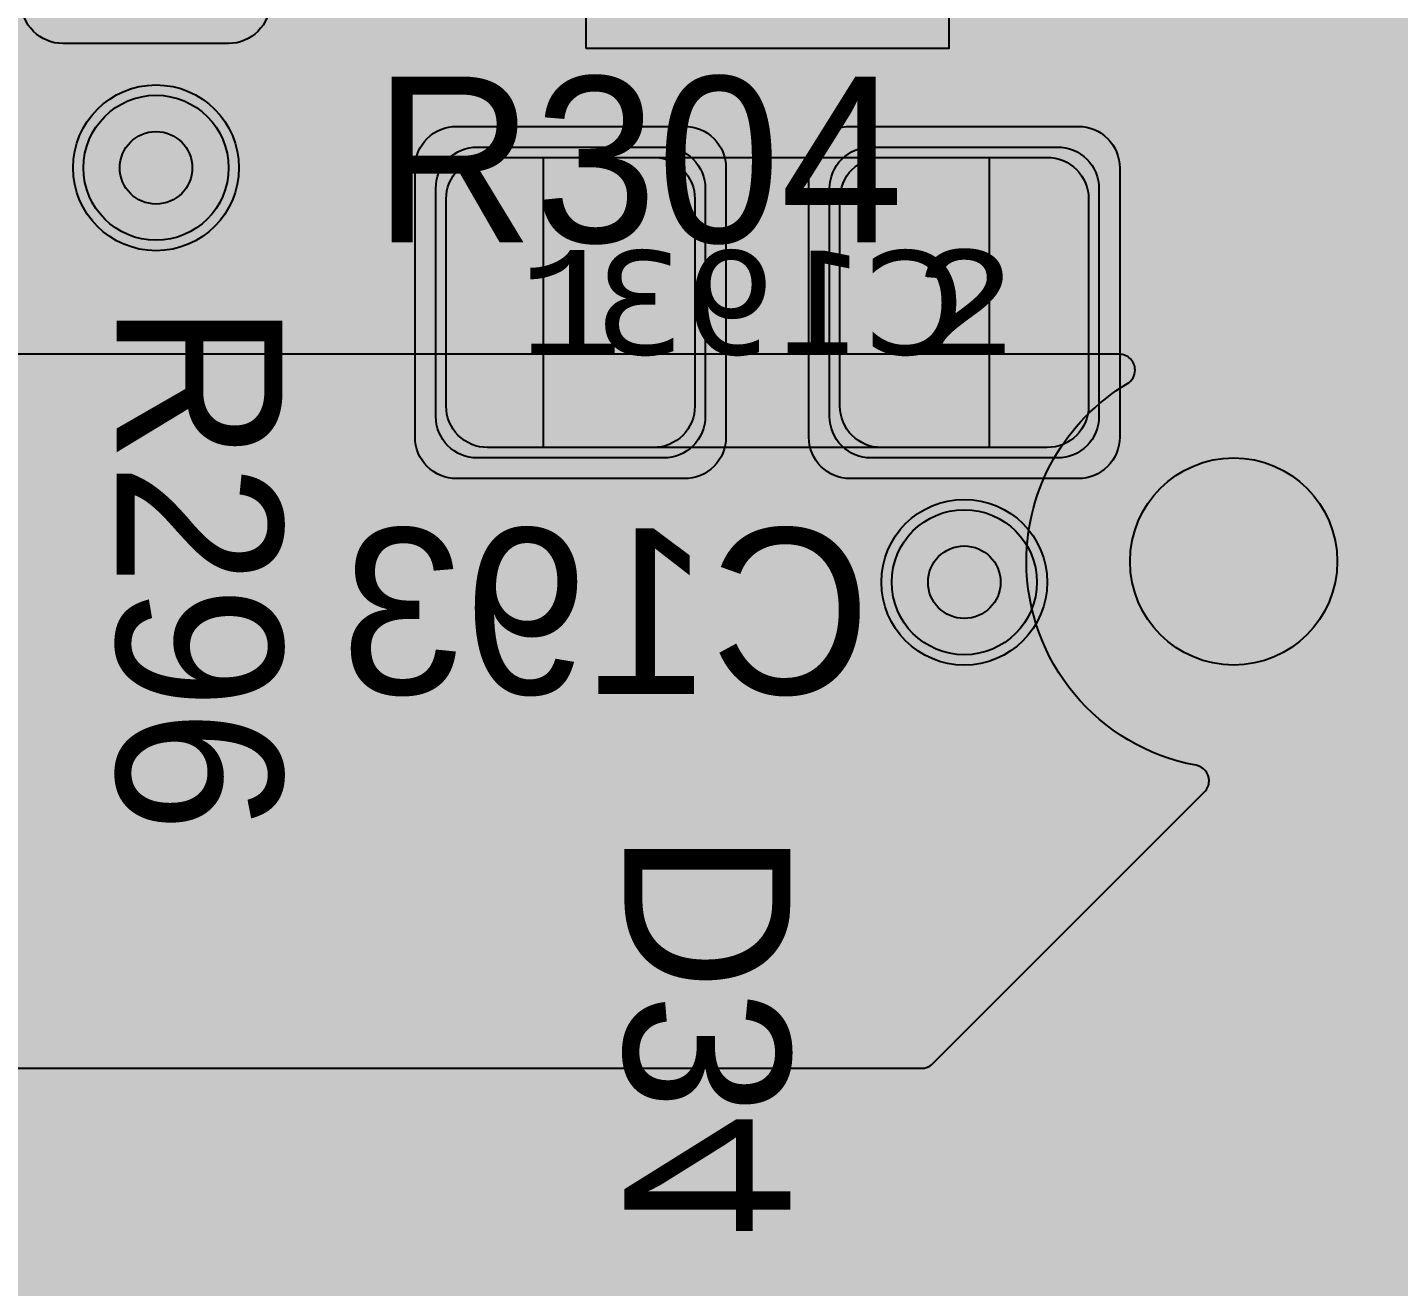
# Model space of a CAD drawing. Extents: x -28 to 199, y -61 to 255.
# Drawn here: x 97.18 to 103.8, y 140 to 146.08 of the extents above; entities that cross this region are included whole.
import ezdxf
from ezdxf.enums import TextEntityAlignment as Align

# ---------------------------------------------------------------- set-up
doc = ezdxf.new("R2010")
doc.units = 0
doc.header["$MEASUREMENT"] = 0
for name, color, linetype in [('ASSEMBLY_OUTLINES_BTM', 191, 'CONTINUOUS'), ('ASSEMBLY_PART_NUMBERS_BTM', 191, 'CONTINUOUS'), ('ASSEMBLY_PART_NUMBERS_TOP', 102, 'CONTINUOUS'), ('ASSEMBLY_REF_DES_BTM', 191, 'CONTINUOUS'), ('DRILL_DRAWING', 21, 'CONTINUOUS'), ('GENERATED_SILKSCREEN_BTM', 255, 'CONTINUOUS'), ('GENERATED_SILKSCREEN_TOP', 140, 'CONTINUOUS'), ('MOUNTING_HOLES_LAYER_2', 42, 'CONTINUOUS'), ('MOUNTING_HOLES_LAYER_3', 42, 'CONTINUOUS'), ('MOUNTING_HOLES_LAYER_BOT21', 42, 'CONTINUOUS'), ('MOUNTING_HOLES_LAYER_TOP', 42, 'CONTINUOUS'), ('PART_PADS_SMD_BTM', 10, 'CONTINUOUS'), ('PIN_NUMBERS_BTM', 8, 'CONTINUOUS'), ('PIN_NUMBERS_TOP', 8, 'CONTINUOUS'), ('PLACEMENT_OUTLINES_BTM', 222, 'CONTINUOUS'), ('PLANE_DATA_LAYER_TOP', 150, 'CONTINUOUS'), ('PLANE_SHAPES_LAYER_2', 230, 'CONTINUOUS'), ('PLANE_SHAPES_LAYER_3', 81, 'CONTINUOUS'), ('PLANE_SHAPES_LAYER_TOP', 150, 'CONTINUOUS'), ('SILKSCREEN_OUTLINES_BTM', 211, 'CONTINUOUS'), ('SILKSCREEN_REF_DES_BTM', 211, 'CONTINUOUS'), ('SILKSCREEN_REF_DES_TOP', 150, 'CONTINUOUS'), ('SOLDERMASK_PADS_BTM', 12, 'CONTINUOUS'), ('SOLDERMASK_PADS_TOP', 180, 'CONTINUOUS'), ('SOLDERPASTE_PADS_BTM', 12, 'CONTINUOUS'), ('TRACES_LAYER_2', 230, 'CONTINUOUS'), ('TRACES_LAYER_3', 81, 'CONTINUOUS'), ('TRACES_LAYER_BOTTOM', 10, 'CONTINUOUS'), ('TRACES_LAYER_TOP', 150, 'CONTINUOUS'), ('VIA_HOLES_LAYER_2', 30, 'CONTINUOUS'), ('VIA_HOLES_LAYER_3', 30, 'CONTINUOUS'), ('VIA_HOLES_LAYER_BOTTOM', 30, 'CONTINUOUS'), ('VIA_HOLES_LAYER_TOP', 30, 'CONTINUOUS'), ('VIA_PADS_LAYER_2', 230, 'CONTINUOUS'), ('VIA_PADS_LAYER_3', 81, 'CONTINUOUS'), ('VIA_PADS_LAYER_BOTTOM', 10, 'CONTINUOUS'), ('VIA_PADS_LAYER_TOP', 150, 'CONTINUOUS')]:
    doc.layers.add(name, color=color, linetype=linetype)
doc.styles.add('COURIER_NEW', font='COUR.TTF')
doc.styles.add('VERDANA', font='verdana.TTF')
doc.styles.add('VERIBEST_GERBER_0', font='txt')

msp = doc.modelspace()

# ---------------------------------------------------------------- hatches: boundary and pattern name
at = {"layer": 'MOUNTING_HOLES_LAYER_2'}
h = msp.add_hatch(color=256, dxfattribs=at)
edge = h.paths.add_edge_path()
edge.add_arc((103, 143.5), 0.5, 0, 360)
at = {"layer": 'MOUNTING_HOLES_LAYER_3'}
h = msp.add_hatch(color=256, dxfattribs=at)
edge = h.paths.add_edge_path()
edge.add_arc((103, 143.5), 0.5, 0, 360)
at = {"layer": 'MOUNTING_HOLES_LAYER_BOT21'}
h = msp.add_hatch(color=256, dxfattribs=at)
edge = h.paths.add_edge_path()
edge.add_arc((103, 143.5), 0.5, 0, 360)
at = {"layer": 'MOUNTING_HOLES_LAYER_TOP'}
h = msp.add_hatch(color=256, dxfattribs=at)
edge = h.paths.add_edge_path()
edge.add_arc((103, 143.5), 0.5, 0, 360)
at = {"layer": 'PLANE_DATA_LAYER_TOP'}
msp.add_hatch(color=256, dxfattribs=at).paths.add_polyline_path([(102.880952, 142.44166, 0.3617333264235172), (102.818576, 142.516595, -0.3617348173796529), (102, 143.5), (102, 143.500001, -0.2639141789224465), (102.487003, 144.358391, 0.2639130161583848), (102.524113, 144.4238, 0.414213562373095), (102.447913, 144.5), (85.5762, 144.5, 0.414213562373095), (85.5, 144.4238), (85.5, 142.224486, 0.5758171489348025), (85.613996, 142.15832, -0.5758153051256677), (87.11, 141.29, -0.5758153051256725), (85.613996, 140.42168, 0.5758171489348025), (85.5, 140.355514), (85.5, 139.684486, 0.5758171489348644), (85.613996, 139.61832, -0.3133239195064702), (86.750808, 139.517701, 0.1756631756824506), (86.799638, 139.5), (90.184612, 139.5, 0.1989133663345028), (90.238494, 139.522318), (90.357326, 139.64115, 0.1989099556853327), (90.379644, 139.695031), (90.379644, 139.695032), (90.379644, 141.856644, -0.1989121654681736), (90.490065, 142.123223), (90.578558, 142.211716, 0.1989099556854013), (90.600876, 142.265597), (90.600876, 142.265598, 0.0127260232625864), (90.600777, 142.269475, -0.0127249301057729), (90.6, 142.3, -0.9999999999999999), (91.8, 142.3, -0.4099557720129234), (91.208735, 141.700064, 0.4099571011328226), (91.133644, 141.623872), (91.133644, 139.5762, 0.414213562373095), (91.209844, 139.5), (92.499992, 139.5, -0.414213562373095), (92.5, 139.499992), (92.5, 137.337927), (92.5, 137.337926, 0.6681819935815162), (92.630082, 137.284045), (96.289616, 140.943579, -0.1989121654681667), (96.556195, 141.054), (101.493292, 141.054, 0.1989133663344342), (101.547174, 141.076318), (102.858634, 142.387778, 0.1989099556853327), (102.880952, 142.441659)], flags=0)
h = msp.add_hatch(color=256, dxfattribs=at)
h.paths.add_polyline_path([(116, 117.851777, -0.198909955685367), (115.977682, 117.797896), (111.963134, 113.783348, 0.1989121654681667), (111.852713, 113.516769), (111.852713, 109.210536, -0.198909955685367), (111.830395, 109.156655), (111.519268, 108.845529, 0.0521305858654235), (111.469896, 108.784628, -0.2536742335169971), (111.406035, 108.75), (111.052087, 108.75, -0.761357668387957), (111.012997, 108.891609, 0.2639141789224446), (111.5, 109.749999), (111.5, 109.75, 0.9999999999999999), (109.5, 109.75), (109.5, 109.749999, 0.2639141789224446), (109.987003, 108.891609, -0.761360327043746), (109.947913, 108.75), (109.787758, 108.75, -0.1239228712937583), (109.751683, 108.759081, 0.1020236173796423), (108.319618, 109.18617, -0.3891033849063), (108.25, 109.262085), (108.25, 114.499992, 0.414213562373095), (108.249992, 114.5), (106.5762, 114.5, -0.414213562373095), (106.5, 114.5762), (106.5, 125.249996), (106.499997, 125.250001), (102.750002, 128.999998, 0.2076843458650112), (102.749996, 129), (92.5762, 129, -0.414213562373095), (92.5, 129.0762), (92.5, 136.056084, -0.1989099556853327), (92.522318, 136.109965), (96.690035, 140.277682, -0.198913366334503), (96.743917, 140.3), (101.681014, 140.3, 0.1989121654681708), (101.947593, 140.410421), (104.203399, 142.666227, -0.6681819935816116), (104.333481, 142.612346), (104.333481, 139.196114, 0.1757342818238031), (104.432285, 138.923678, -0.175734275473325), (104.45, 138.874832), (104.45, 138.725168, -0.175734275473325), (104.432285, 138.676322, 0.1757342818238031), (104.333481, 138.403886), (104.333481, 136.625539, 0.1989121882725126), (104.457961, 136.325019), (107.040622, 133.742358, -0.1989099556853327), (107.06294, 133.688477), (107.06294, 128.070543, -0.1989099556853327), (107.040622, 128.016662), (106.79948, 127.77552, 0.1989121882725187), (106.675, 127.475), (106.675, 127.253921, -0.1860860801835699), (106.65528, 127.20277, 1.605833285110361), (107.690542, 126.906113, -0.0444727051515374), (107.689341, 126.919589), (107.689341, 126.91959, -0.6681819935815638), (107.819423, 126.973471), (108.696207, 126.096687, -0.1385728852908575), (108.716437, 126.060519, 0.8890740124386082), (109.9, 126.199997), (109.9, 126.200001, 0.3470511284967585), (109.439481, 126.783563, -0.1385728852908576), (109.403313, 126.803793), (108.591015, 127.616091, -0.198909955685367), (108.568697, 127.669972), (108.568697, 134.9238, -0.414213562373095), (108.644897, 135), (112.2238, 135, -0.414213562373095), (112.3, 134.9238), (112.3, 122.370567, 0.1989122151386119), (112.446447, 122.017014), (115.667013, 118.796447, 0.1553978667167526), (115.936597, 118.657102, -0.3656115539432245), (116, 118.581984)], flags=0)
h.paths.add_polyline_path([(92.75, 130.75, -0.9999999999999999), (94.75, 130.75, -0.9999999999999999)], flags=0)
h.paths.add_polyline_path([(93.3, 135, -0.9999999999999999), (100.7, 135, -0.9999999999999999)], flags=0)
at = {"layer": 'PLANE_SHAPES_LAYER_2'}
h = msp.add_hatch(color=256, dxfattribs=at)
h.paths.add_polyline_path([(169.5, 129.25), (149.5, 129.25), (142.25, 122), (142.25, 90.5), (147.5, 90.5), (147.5, 80), (154, 80), (154, 69.25), (131.75, 69.25), (131.75, 73.25), (121.25, 73.25), (121.25, 81), (110.5, 81), (110.5, 125.75), (106.5, 125.75), (106.5, 128.75), (93.5, 128.75), (93.5, 120.25), (91.75, 120.25), (91.75, 121.5), (80, 121.5), (80, 118.25), (73.25, 118.25), (73.25, 124.5), (67.5, 124.5), (67.5, 128), (57.75, 128), (57.75, 120.25), (55.25, 120.25), (55.25, 121.5), (47.5, 121.5), (47.5, 119), (35, 119), (35, 134.75), (32.75, 134.75), (32.75, 159.75), (29.25, 159.75), (29.25, 175.25), (22.5, 175.25), (22.5, 195.25), (17.25, 195.25), (17.25, 198), (22.5, 198), (22.5, 216.5), (40.25, 216.5), (40.25, 235.5), (54.5, 235.5), (54.5, 254), (87.25, 254), (87.25, 236.25), (86.25, 236.25), (86.25, 228.75), (81, 228.75), (81, 218.75), (95.25, 218.75), (95.25, 194.5), (87, 194.5), (87, 172), (131.1, 172), (131.1, 208.75), (115.5, 208.75), (115.5, 213.75), (106.75, 213.75), (106.75, 218.75), (110.25, 222.25), (110.25, 226.25), (142.5, 226.25), (142.5, 221.5), (160.5, 221.5), (160.5, 240.75), (169.5, 240.75)])
h.paths.add_polyline_path([(35.5, 149.5), (41.75, 149.5), (41.75, 152), (39.25, 152), (39.25, 154), (37.75, 154), (37.75, 152), (35.5, 152)], flags=16)
h.paths.add_polyline_path([(37.5, 125.75), (37.5, 128.75), (42.75, 128.75), (42.75, 125.75)], flags=16)
h.paths.add_polyline_path([(52, 127.75), (52, 130.75), (54.25, 130.75), (54.25, 127.75)], flags=16)
h.paths.add_polyline_path([(50.75, 219.5), (50.75, 226.5), (71.75, 226.5), (71.75, 219.5)], flags=16)
h.paths.add_polyline_path([(66.5, 150.75), (66.5, 177.5), (72.25, 177.5), (72.25, 150.75)], flags=16)
h.paths.add_polyline_path([(47.25, 185.25), (73, 185.25), (73, 188.25), (70.25, 188.25), (70.25, 191), (47.25, 191)], flags=16)
h.paths.add_polyline_path([(84.5, 208), (84.5, 212.75), (85, 212.75), (85, 208)], flags=16)
h.paths.add_polyline_path([(61.5, 137.25), (87.75, 137.25), (87.75, 140.5), (84.75, 140.5), (84.75, 143), (61.5, 143)], flags=16)
h.paths.add_polyline_path([(88.75, 127), (88.75, 130), (91, 130), (91, 127)], flags=16)
h.paths.add_polyline_path([(85.5, 130.25), (85.5, 132.5), (91, 132.5), (91, 130.25)], flags=16)
h.paths.add_polyline_path([(108.75, 142.25), (135.75, 142.25), (135.75, 145.75), (132.25, 145.75), (132.25, 149), (108.75, 149)], flags=16)
h.paths.add_polyline_path([(114.25, 126.75), (140.75, 126.75), (140.75, 129.75), (137.25, 129.75), (137.25, 133), (114.25, 133)], flags=16)
h.paths.add_polyline_path([(155.25, 180.25), (166.25, 180.25), (166.25, 186.25), (152.25, 186.25), (152.25, 183), (155.25, 183)], flags=16)
at = {"layer": 'PLANE_SHAPES_LAYER_3'}
h = msp.add_hatch(color=256, dxfattribs=at)
h.paths.add_polyline_path([(169.5, 129.25), (149.5, 129.25), (142.25, 122), (142.25, 90.5), (147.5, 90.5), (147.5, 80), (154, 80), (154, 69.25), (131.75, 69.25), (131.75, 73.25), (121.25, 73.25), (121.25, 81), (110.5, 81), (110.5, 125.75), (106.5, 125.75), (106.5, 128.75), (93.5, 128.75), (93.5, 120.25), (91.75, 120.25), (91.75, 121.5), (80, 121.5), (80, 118.25), (73.25, 118.25), (73.25, 124.5), (67.5, 124.5), (67.5, 127.75), (58.25, 127.75), (58.25, 130.25), (88.75, 130.25), (88.75, 127), (91, 127), (91, 132.5), (55, 132.5), (55, 131.25), (52, 131.25), (52, 127.75), (55, 127.75), (55, 127.25), (57.75, 127.25), (57.75, 120.25), (55.25, 120.25), (55.25, 121.5), (47.5, 121.5), (47.5, 119), (35, 119), (35, 134.75), (32.75, 134.75), (32.75, 159.75), (29.25, 159.75), (29.25, 175.25), (22.5, 175.25), (22.5, 195.25), (17.25, 195.25), (17.25, 198), (22.5, 198), (22.5, 216.5), (40.25, 216.5), (40.25, 235.5), (54.5, 235.5), (54.5, 254), (87.25, 254), (87.25, 236.25), (86.25, 236.25), (86.25, 228.75), (81, 228.75), (81, 218.75), (95.25, 218.75), (95.25, 194.5), (87, 194.5), (87, 172), (131.1, 172), (131.1, 208.75), (115.5, 208.75), (115.5, 213.75), (106.75, 213.75), (106.75, 218.75), (110.25, 222.25), (110.25, 226.25), (142.5, 226.25), (142.5, 221.5), (160.5, 221.5), (160.5, 240.75), (169.5, 240.75)])
h.paths.add_polyline_path([(35.5, 149.5), (41.75, 149.5), (41.75, 152), (39.25, 152), (39.25, 154), (37.75, 154), (37.75, 152), (35.5, 152)], flags=16)
h.paths.add_polyline_path([(37.5, 125.75), (37.5, 128.75), (42.75, 128.75), (42.75, 125.75)], flags=16)
h.paths.add_polyline_path([(50.75, 219.5), (50.75, 226.5), (71.75, 226.5), (71.75, 219.5)], flags=16)
h.paths.add_polyline_path([(66.5, 150.75), (66.5, 177.5), (72.25, 177.5), (72.25, 150.75)], flags=16)
h.paths.add_polyline_path([(47.25, 185.25), (73, 185.25), (73, 188.25), (70.25, 188.25), (70.25, 191), (47.25, 191)], flags=16)
h.paths.add_polyline_path([(84.5, 208), (84.5, 212.75), (85, 212.75), (85, 208)], flags=16)
h.paths.add_polyline_path([(61.5, 137.25), (87.75, 137.25), (87.75, 140.5), (84.75, 140.5), (84.75, 143), (61.5, 143)], flags=16)
h.paths.add_polyline_path([(108.75, 142.25), (135.75, 142.25), (135.75, 145.75), (132.25, 145.75), (132.25, 149), (108.75, 149)], flags=16)
h.paths.add_polyline_path([(114.25, 126.75), (140.75, 126.75), (140.75, 129.75), (137.25, 129.75), (137.25, 133), (114.25, 133)], flags=16)
h.paths.add_polyline_path([(155.25, 180.25), (166.25, 180.25), (166.25, 186.25), (152.25, 186.25), (152.25, 183), (155.25, 183)], flags=16)
at = {"layer": 'VIA_HOLES_LAYER_2'}
h = msp.add_hatch(color=256, dxfattribs=at)
edge = h.paths.add_edge_path()
edge.add_arc((97.8, 145.4), 0.175, 0, 360)
h = msp.add_hatch(color=256, dxfattribs=at)
edge = h.paths.add_edge_path()
edge.add_arc((101.7, 143.4), 0.175, 0, 360)
at = {"layer": 'VIA_HOLES_LAYER_3'}
h = msp.add_hatch(color=256, dxfattribs=at)
edge = h.paths.add_edge_path()
edge.add_arc((97.8, 145.4), 0.175, 0, 360)
h = msp.add_hatch(color=256, dxfattribs=at)
edge = h.paths.add_edge_path()
edge.add_arc((101.7, 143.4), 0.175, 0, 360)
at = {"layer": 'VIA_HOLES_LAYER_BOTTOM'}
h = msp.add_hatch(color=256, dxfattribs=at)
edge = h.paths.add_edge_path()
edge.add_arc((97.8, 145.4), 0.175, 0, 360)
h = msp.add_hatch(color=256, dxfattribs=at)
edge = h.paths.add_edge_path()
edge.add_arc((101.7, 143.4), 0.175, 0, 360)
at = {"layer": 'VIA_HOLES_LAYER_TOP'}
h = msp.add_hatch(color=256, dxfattribs=at)
edge = h.paths.add_edge_path()
edge.add_arc((97.8, 145.4), 0.175, 0, 360)
h = msp.add_hatch(color=256, dxfattribs=at)
edge = h.paths.add_edge_path()
edge.add_arc((101.7, 143.4), 0.175, 0, 360)

# ---------------------------------------------------------------- linework, layer by layer
at = {"layer": 'ASSEMBLY_OUTLINES_BTM', "const_width": 0.1}
msp.add_lwpolyline([(99.88, 145.97), (99.88, 149.02), (101.63, 149.02), (101.63, 145.97)], close=True, dxfattribs=at)
at = {"layer": 'ASSEMBLY_OUTLINES_BTM'}
msp.add_lwpolyline([(99.67, 144.05), (99.67, 145.45), (101.82, 145.45), (101.82, 144.05)], close=True, dxfattribs=at)
at = {"layer": 'GENERATED_SILKSCREEN_BTM', "const_width": 0.15}
for points in [[(97.7192, 146.498), (97.9232, 146.498), (98.024, 146.3748), (98.024, 146.1164), (97.9232, 145.9916), (97.7192, 145.9916), (97.6176, 146.1164), (97.6176, 146.3748), (97.7192, 146.498)], [(97.2568, 146.3796), (97.2568, 146.11), (97.2576, 146.1068), (97.2576, 146.106), (97.2584, 146.1052), (97.2592, 146.1028), (97.26, 146.0996)], [(97.26, 146.0996), (97.3696, 145.9652), (97.3736, 145.9612), (97.38, 145.9604), (97.384, 145.9612), (97.3888, 145.9628), (97.392, 145.9652), (97.3952, 145.9692), (97.3976, 145.9732), (97.3984, 145.9772), (97.3984, 145.9812), (97.396, 145.9844), (97.2896, 146.1156), (97.2896, 146.3748)], [(97.5856, 146.3796), (97.5856, 146.11), (97.5864, 146.1068), (97.5872, 146.106), (97.5872, 146.1052), (97.588, 146.1028), (97.5888, 146.0996), (97.6976, 145.9652), (97.7, 145.9644), (97.7008, 145.9628), (97.7016, 145.962), (97.7032, 145.962), (97.7088, 145.9604), (97.7112, 145.9596), (97.9312, 145.9596), (97.9352, 145.9604), (97.9384, 145.962), (97.9416, 145.9628), (97.944, 145.9652), (98.0536, 146.0996), (98.0552, 146.1036), (98.056, 146.1044), (98.056, 146.106), (98.0568, 146.1076), (98.0568, 146.1084), (98.0568, 146.11), (98.0568, 146.3796)], [(100.2728, 142.8792), (100.2792, 142.8776), (100.2832, 142.8744), (100.2848, 142.8688), (100.2856, 142.8624), (100.2848, 142.8568), (100.2832, 142.8512), (100.2792, 142.8472), (100.2728, 142.8464), (99.9608, 142.8464), (99.9552, 142.8472), (99.9504, 142.8512), (99.948, 142.8568), (99.9472, 142.8624), (99.948, 142.8688), (99.9504, 142.8744), (99.9552, 142.8776), (99.9608, 142.8792), (100.1016, 142.8792), (100.1016, 143.6304), (100.1024, 143.636), (100.1048, 143.64), (100.1088, 143.6424), (100.1144, 143.6432), (100.1184, 143.644), (100.1224, 143.644), (100.1256, 143.6424), (100.1288, 143.6392), (100.2848, 143.42), (100.2864, 143.4168), (100.2872, 143.4144), (100.2872, 143.4088), (100.2848, 143.404), (100.2808, 143.4), (100.276, 143.3968), (100.2704, 143.3952), (100.2672, 143.3952), (100.2648, 143.396), (100.2608, 143.4008), (100.1328, 143.58), (100.1328, 142.8792), (100.2728, 142.8792)], [(98.7624, 142.8496), (98.8976, 142.9592), (98.9, 142.9608), (98.9016, 142.9632), (98.9024, 142.9656), (98.9024, 142.968), (98.9016, 142.9736), (98.8984, 142.9792), (98.8944, 142.9832), (98.8896, 142.9864), (98.884, 142.9872), (98.8784, 142.9856), (98.748, 142.8792), (98.4896, 142.8792), (98.3648, 142.98), (98.3648, 143.1288), (98.488, 143.2304), (98.6208, 143.2304), (98.6272, 143.232), (98.6312, 143.2352), (98.6336, 143.2408), (98.6344, 143.2464), (98.6336, 143.252), (98.6312, 143.2568), (98.6272, 143.2608), (98.6208, 143.2624), (98.488, 143.2624), (98.3648, 143.364), (98.3648, 143.5128), (98.4896, 143.6136), (98.748, 143.6136), (98.8784, 143.5072), (98.884, 143.5056), (98.8896, 143.5064), (98.8944, 143.5088), (98.8984, 143.5136), (98.9016, 143.5184), (98.9024, 143.524), (98.9024, 143.5272), (98.9016, 143.5296), (98.9, 143.532), (98.8976, 143.5336), (98.7624, 143.6432), (98.76, 143.644), (98.7576, 143.6448), (98.7568, 143.6456), (98.7536, 143.6464), (98.484, 143.6464), (98.48, 143.6456), (98.4784, 143.6448), (98.4768, 143.644), (98.4736, 143.6432), (98.3384, 143.5336), (98.336, 143.5296), (98.3352, 143.5264), (98.3336, 143.524), (98.3328, 143.5208), (98.3328, 143.356), (98.3336, 143.3536), (98.3352, 143.348), (98.336, 143.344), (98.3384, 143.3424), (98.456, 143.2464), (98.3384, 143.1504), (98.3376, 143.1488), (98.336, 143.1472), (98.3352, 143.1464), (98.3352, 143.1448), (98.3336, 143.1392), (98.3328, 143.1368), (98.3328, 142.972), (98.3336, 142.968), (98.3352, 142.9648), (98.336, 142.9616), (98.3384, 142.9592), (98.4736, 142.8496), (98.4768, 142.848), (98.4776, 142.8472), (98.48, 142.8472), (98.4808, 142.8464), (98.4816, 142.8464), (98.484, 142.8464), (98.7536, 142.8464), (98.7568, 142.8472), (98.76, 142.848), (98.7624, 142.8496)], [(99.5184, 142.8496), (99.6528, 142.9592), (99.6552, 142.9608), (99.6568, 142.9632), (99.6576, 142.968), (99.6568, 142.9736), (99.6544, 142.9792), (99.6504, 142.9832), (99.6456, 142.9864), (99.64, 142.9872), (99.6344, 142.9856), (99.504, 142.8792), (99.2456, 142.8792), (99.1208, 142.98), (99.1208, 143.2672), (99.2296, 143.1792), (99.2328, 143.1776), (99.2336, 143.1768), (99.236, 143.176), (99.2392, 143.176), (99.5088, 143.176), (99.512, 143.176), (99.5168, 143.1776), (99.5184, 143.1792), (99.6528, 143.288), (99.6552, 143.2888), (99.656, 143.2904), (99.6576, 143.2928), (99.6592, 143.2984), (99.66, 143.3016), (99.66, 143.5208), (99.6592, 143.5248), (99.6576, 143.528), (99.656, 143.5304), (99.6552, 143.5312), (99.6528, 143.5336), (99.5184, 143.6432), (99.5152, 143.644), (99.5136, 143.6448), (99.512, 143.6456), (99.5088, 143.6464), (99.2392, 143.6464), (99.236, 143.6456), (99.2344, 143.6448), (99.232, 143.644), (99.2288, 143.6432), (99.0944, 143.5336), (99.092, 143.5296), (99.0912, 143.5264), (99.0896, 143.524), (99.0888, 143.5208), (99.0888, 142.972), (99.0896, 142.9696), (99.0912, 142.964), (99.092, 142.9624), (99.0944, 142.9592), (99.2288, 142.8496), (99.2328, 142.848), (99.2336, 142.8472), (99.236, 142.8472), (99.2368, 142.8464), (99.2376, 142.8464), (99.2392, 142.8464), (99.5088, 142.8464), (99.512, 142.8472), (99.5152, 142.848), (99.5184, 142.8496)], [(101.0008, 142.8496), (101.1352, 142.9592), (101.1392, 142.9616), (101.14, 142.9648), (101.1416, 142.968), (101.1424, 142.972), (101.1424, 143.5208), (101.1416, 143.5248), (101.14, 143.528), (101.1384, 143.5296), (101.1376, 143.5312), (101.136, 143.5336), (101.0008, 143.6432), (100.9984, 143.644), (100.996, 143.6448), (100.9952, 143.6456), (100.992, 143.6464), (100.7224, 143.6464), (100.7184, 143.6456), (100.7168, 143.6448), (100.7144, 143.644), (100.712, 143.6432), (100.5768, 143.5336), (100.5736, 143.5296), (100.572, 143.5232), (100.5728, 143.5184), (100.5744, 143.5144), (100.5768, 143.5112), (100.5808, 143.508), (100.5848, 143.5056), (100.5888, 143.5048), (100.5928, 143.5048), (100.596, 143.5072), (100.728, 143.6136), (100.9864, 143.6136), (101.1096, 143.5128), (101.1096, 142.98), (100.9864, 142.8792), (100.728, 142.8792), (100.596, 142.9856), (100.5928, 142.9872), (100.5888, 142.988), (100.5848, 142.9872), (100.5808, 142.9848), (100.5768, 142.9816), (100.5744, 142.9776), (100.5728, 142.9728), (100.572, 142.968), (100.5736, 142.9632), (100.5768, 142.9592), (100.712, 142.8496), (100.7152, 142.848), (100.716, 142.8472), (100.7184, 142.8472), (100.7192, 142.8464), (100.72, 142.8464), (100.7224, 142.8464), (100.992, 142.8464), (100.9952, 142.8472), (100.9984, 142.848), (101.0008, 142.8496)], [(99.6272, 143.5128), (99.6272, 143.3096), (99.504, 143.208), (99.2456, 143.208), (99.1208, 143.3096), (99.1208, 143.5128), (99.2456, 143.6136), (99.504, 143.6136), (99.6272, 143.5128)], [(100.06, 141.6612), (100.0584, 141.6652), (100.0576, 141.6676), (100.0568, 141.6716), (100.0568, 142.0764), (100.0584, 142.082), (100.0624, 142.086), (100.0672, 142.0908), (100.0728, 142.0924), (100.8408, 142.0924), (100.8472, 142.0908), (100.8512, 142.086), (100.856, 142.082), (100.8568, 142.0764), (100.8568, 141.6716), (100.8568, 141.6684), (100.856, 141.6668), (100.8552, 141.6644), (100.8536, 141.6612), (100.744, 141.526), (100.7408, 141.5236), (100.7392, 141.5228), (100.7352, 141.5212), (100.7312, 141.5204), (100.1824, 141.5204), (100.1784, 141.5212), (100.176, 141.5228), (100.1736, 141.5228), (100.1728, 141.5236), (100.172, 141.5252), (100.1696, 141.526), (100.06, 141.6612)], [(100.0896, 142.0588), (100.0896, 141.6772), (100.1904, 141.5524), (100.7232, 141.5524), (100.824, 141.6772), (100.824, 142.0588), (100.0896, 142.0588)], [(100.8536, 141.194), (100.744, 141.3292), (100.74, 141.3332), (100.7376, 141.334), (100.7352, 141.334), (100.7296, 141.3332), (100.724, 141.33), (100.72, 141.326), (100.7168, 141.3212), (100.716, 141.3156), (100.7176, 141.31), (100.824, 141.1796), (100.824, 140.9212), (100.7232, 140.7964), (100.5744, 140.7964), (100.4728, 140.9196), (100.4728, 141.0524), (100.4712, 141.0588), (100.468, 141.0628), (100.4624, 141.0652), (100.4568, 141.066), (100.4512, 141.0652), (100.4456, 141.0628), (100.4424, 141.0588), (100.4408, 141.0524), (100.4408, 140.9196), (100.3392, 140.7964), (100.1904, 140.7964), (100.0896, 140.9212), (100.0896, 141.1796), (100.196, 141.31), (100.1976, 141.3156), (100.1968, 141.3212), (100.1944, 141.326), (100.1896, 141.33), (100.1848, 141.3332), (100.1792, 141.334), (100.176, 141.334), (100.1736, 141.3332), (100.1696, 141.3292), (100.06, 141.194), (100.0592, 141.1916), (100.0584, 141.1892), (100.0576, 141.1884), (100.0568, 141.1852), (100.0568, 140.9156), (100.0576, 140.9116), (100.0584, 140.91), (100.0592, 140.9076), (100.06, 140.9052), (100.1696, 140.77), (100.1736, 140.7676), (100.1768, 140.7668), (100.1792, 140.7652), (100.1824, 140.7644), (100.3472, 140.7644), (100.3496, 140.7652), (100.3552, 140.7668), (100.3592, 140.7676), (100.3608, 140.77), (100.4568, 140.8876), (100.5528, 140.77), (100.5544, 140.7692), (100.556, 140.7676), (100.5568, 140.7668), (100.5584, 140.7668), (100.564, 140.7652), (100.5664, 140.7644), (100.7312, 140.7644), (100.7352, 140.7652), (100.7384, 140.7668), (100.7416, 140.7676), (100.744, 140.77), (100.8536, 140.9052), (100.8552, 140.9084), (100.856, 140.9092), (100.856, 140.9116), (100.8568, 140.9124), (100.8568, 140.9132), (100.8568, 140.9156), (100.8568, 141.1852), (100.856, 141.1884), (100.8552, 141.1916), (100.8536, 141.194)], [(100.5656, 140.5244), (100.136, 140.094), (100.5656, 140.094), (100.5656, 140.5244)], [(100.8408, 140.094), (100.8472, 140.0932), (100.8512, 140.0892), (100.8536, 140.0836), (100.8544, 140.078), (100.8536, 140.0724), (100.8512, 140.0676), (100.8472, 140.0636), (100.8408, 140.062), (100.5984, 140.062), (100.5984, 140.0244), (100.5968, 140.0188), (100.5936, 140.014), (100.588, 140.0116), (100.5824, 140.0108), (100.576, 140.0116), (100.5704, 140.014), (100.5664, 140.0188), (100.5656, 140.0244), (100.5656, 140.062), (100.0952, 140.062), (100.0912, 140.0628), (100.088, 140.0644), (100.0848, 140.0684), (100.0824, 140.0724), (100.0808, 140.0772), (100.08, 140.082), (100.0808, 140.086), (100.084, 140.09), (100.5696, 140.5756), (100.5744, 140.5788), (100.5792, 140.5804), (100.584, 140.5796), (100.5896, 140.5764), (100.5936, 140.5748), (100.596, 140.5716), (100.5976, 140.5684), (100.5984, 140.5644), (100.5984, 140.094), (100.8408, 140.094)]]:
    msp.add_lwpolyline(points, dxfattribs=at)
for points in [[(101.625005, 145.975, -0.4142135624), (101.625, 145.974995), (99.875, 145.974995, -0.4142135624), (99.874995, 145.975), (99.874995, 146.216884, 1.53862e-05), (99.875005, 146.216888), (99.875005, 145.975005), (101.624995, 145.975005), (101.624995, 146.216888, 1.53862e-05), (101.625005, 146.216884), (101.625005, 145.975)], [(101.019515, 145.450005, 1.10969e-05), (101.019508, 145.449995), (100.480492, 145.449995, 1.10969e-05), (100.480485, 145.450005), (101.019515, 145.450005)], [(101.019515, 144.049995), (100.480485, 144.049995, 1.10969e-05), (100.480492, 144.050005), (101.019508, 144.050005, 1.10969e-05), (101.019515, 144.049995)]]:
    msp.add_lwpolyline(points, format="xyb", dxfattribs=at)
at = {"layer": 'GENERATED_SILKSCREEN_TOP', "const_width": 0.15}
for points in [[(99.5244, 145.5224), (99.5268, 145.524), (99.5276, 145.528), (99.53, 145.532), (99.53, 145.536), (99.53, 145.7008), (99.53, 145.7048), (99.5276, 145.7072), (99.5276, 145.7096), (99.5268, 145.7104), (99.526, 145.7112), (99.5244, 145.7128), (99.3884, 145.8232), (99.3844, 145.8248), (99.3812, 145.8256), (99.378, 145.8264), (98.9748, 145.8264), (98.9676, 145.8248), (98.9628, 145.8208), (98.9588, 145.816), (98.9572, 145.8104), (98.9572, 145.0424), (98.9588, 145.036), (98.9628, 145.032), (98.9676, 145.0296), (98.9732, 145.0288), (98.9796, 145.0296), (98.9852, 145.032), (98.9892, 145.036), (98.9908, 145.0424), (98.9908, 145.4104), (99.3668, 145.4104), (99.498, 145.0376), (99.5012, 145.032), (99.5068, 145.0288), (99.5132, 145.028), (99.518, 145.0296), (99.5228, 145.032), (99.5268, 145.036), (99.5292, 145.0416), (99.5276, 145.048), (99.3964, 145.4208), (99.5244, 145.5224)], [(99.8556, 145.0296), (99.7204, 145.1392), (99.7164, 145.1432), (99.7156, 145.148), (99.7164, 145.1536), (99.7196, 145.1592), (99.7236, 145.1632), (99.7284, 145.1664), (99.734, 145.1672), (99.7396, 145.1656), (99.87, 145.0592), (100.1284, 145.0592), (100.2532, 145.16), (100.2532, 145.3088), (100.13, 145.4104), (99.9972, 145.4104), (99.9908, 145.412), (99.9868, 145.4152), (99.9844, 145.4208), (99.9836, 145.4264), (99.9844, 145.432), (99.9868, 145.4368), (99.9908, 145.4408), (99.9972, 145.4424), (100.13, 145.4424), (100.2532, 145.544), (100.2532, 145.6928), (100.1284, 145.7936), (99.87, 145.7936), (99.7396, 145.6872), (99.734, 145.6856), (99.7284, 145.6864), (99.7236, 145.6888), (99.7196, 145.6936), (99.7164, 145.6984), (99.7156, 145.704), (99.7164, 145.7096), (99.7204, 145.7136), (99.8556, 145.8232), (99.858, 145.824), (99.8604, 145.8248), (99.8612, 145.8256), (99.8644, 145.8264), (100.134, 145.8264), (100.138, 145.8256), (100.1396, 145.8248), (100.142, 145.824), (100.1444, 145.8232), (100.2796, 145.7136), (100.282, 145.7096), (100.2828, 145.7064), (100.2844, 145.704), (100.2852, 145.7008), (100.2852, 145.536), (100.2844, 145.5336), (100.2828, 145.528), (100.282, 145.524), (100.2796, 145.5224), (100.162, 145.4264), (100.2796, 145.3304), (100.2804, 145.3288), (100.282, 145.3272), (100.2828, 145.3264), (100.2828, 145.3248), (100.2844, 145.3192), (100.2852, 145.3168), (100.2852, 145.152), (100.2844, 145.148), (100.2828, 145.1448), (100.282, 145.1416), (100.2796, 145.1392), (100.1444, 145.0296), (100.1412, 145.028), (100.1404, 145.0272), (100.138, 145.0272), (100.1372, 145.0264), (100.1364, 145.0264), (100.134, 145.0264), (99.8644, 145.0264), (99.8612, 145.0272), (99.858, 145.028), (99.8556, 145.0296)], [(100.4772, 145.7136), (100.6116, 145.8232), (100.6148, 145.824), (100.6172, 145.8248), (100.618, 145.8256), (100.6212, 145.8264), (100.8908, 145.8264), (100.894, 145.8256), (100.8948, 145.8256), (100.8956, 145.8248), (100.898, 145.824), (100.9012, 145.8232), (101.0356, 145.7136), (101.038, 145.7096), (101.0388, 145.7064), (101.0404, 145.704), (101.0412, 145.7008), (101.0412, 145.152), (101.0404, 145.1496), (101.0388, 145.144), (101.038, 145.1424), (101.0356, 145.1392), (100.9012, 145.0296), (100.898, 145.0288), (100.8964, 145.028), (100.8948, 145.0272), (100.8932, 145.0264), (100.8908, 145.0264), (100.6212, 145.0264), (100.618, 145.0272), (100.6148, 145.028), (100.6116, 145.0296), (100.4772, 145.1392), (100.4756, 145.1408), (100.474, 145.1416), (100.4724, 145.144), (100.4708, 145.1496), (100.47, 145.152), (100.47, 145.7008), (100.4708, 145.704), (100.4724, 145.7064), (100.474, 145.7096), (100.4772, 145.7136)], [(101.2812, 145.3176), (101.7116, 145.7464), (101.7116, 145.3176), (101.2812, 145.3176)], [(98.9908, 145.7936), (99.3732, 145.7936), (99.498, 145.6928), (99.498, 145.544), (99.3732, 145.4424), (98.9908, 145.4424), (98.9908, 145.7936)], [(100.5028, 145.6928), (100.5028, 145.16), (100.55, 145.12), (100.9372, 145.7512), (100.8844, 145.7936), (100.626, 145.7936), (100.5028, 145.6928)], [(100.5756, 145.0992), (100.626, 145.0592), (100.8844, 145.0592), (101.0092, 145.16), (101.0092, 145.6928), (100.962, 145.7304), (100.5756, 145.0992)], [(101.7116, 145.0424), (101.7124, 145.036), (101.7164, 145.032), (101.722, 145.0296), (101.7276, 145.0288), (101.7332, 145.0296), (101.738, 145.032), (101.742, 145.036), (101.7436, 145.0424), (101.7436, 145.2848), (101.7812, 145.2848), (101.7868, 145.2864), (101.7916, 145.2896), (101.794, 145.2952), (101.7948, 145.3008), (101.794, 145.3072), (101.7916, 145.3128), (101.7868, 145.3168), (101.7812, 145.3176), (101.7436, 145.3176), (101.7436, 145.788), (101.7428, 145.792), (101.7404, 145.7952), (101.7372, 145.7984), (101.7332, 145.8008), (101.7284, 145.8024), (101.7236, 145.8032), (101.7196, 145.8024), (101.7156, 145.7992), (101.23, 145.3136), (101.2268, 145.3088), (101.2252, 145.304), (101.226, 145.2992), (101.2292, 145.2936), (101.2308, 145.2896), (101.234, 145.2872), (101.2372, 145.2856), (101.2412, 145.2848), (101.7116, 145.2848), (101.7116, 145.0424)], [(98.1092, 144.0756), (98.1108, 144.0732), (98.1148, 144.0724), (98.1188, 144.07), (98.1228, 144.07), (98.2876, 144.07), (98.2916, 144.07), (98.294, 144.0724), (98.2964, 144.0724), (98.2972, 144.0732), (98.298, 144.074), (98.3004, 144.0756), (98.41, 144.2116), (98.4116, 144.2156), (98.4124, 144.218), (98.4132, 144.222), (98.4132, 144.6252), (98.4116, 144.6324), (98.4076, 144.6364), (98.4036, 144.6412), (98.3972, 144.6428), (97.6292, 144.6428), (97.6228, 144.6412), (97.6188, 144.6372), (97.6164, 144.6324), (97.6156, 144.6268), (97.6164, 144.6204), (97.6188, 144.6148), (97.6228, 144.6108), (97.6292, 144.6092), (97.9972, 144.6092), (97.9972, 144.2332), (97.6244, 144.102), (97.6188, 144.0988), (97.6156, 144.0932), (97.6148, 144.0868), (97.6164, 144.082), (97.6196, 144.0772), (97.6236, 144.0732), (97.6284, 144.0708), (97.6348, 144.0724), (98.0076, 144.2036), (98.1092, 144.0756)], [(98.3804, 144.6092), (98.3804, 144.226), (98.2796, 144.102), (98.1308, 144.102), (98.0292, 144.226), (98.0292, 144.6092), (98.3804, 144.6092)], [(98.41, 143.4548), (98.3004, 143.3204), (98.2964, 143.318), (98.2932, 143.3172), (98.2908, 143.3156), (98.2876, 143.3148), (98.178, 143.3148), (98.1756, 143.3156), (98.17, 143.3172), (98.166, 143.318), (98.1644, 143.3204), (97.7316, 143.8532), (97.646, 143.8532), (97.646, 143.3308), (97.6444, 143.3252), (97.6412, 143.3204), (97.6356, 143.318), (97.6292, 143.3172), (97.6236, 143.318), (97.618, 143.3204), (97.6148, 143.3252), (97.6132, 143.3308), (97.6132, 143.87), (97.6148, 143.8764), (97.6188, 143.8804), (97.6236, 143.8844), (97.6292, 143.886), (97.7388, 143.886), (97.7412, 143.8852), (97.7468, 143.8836), (97.7492, 143.882), (97.7508, 143.8804), (97.7524, 143.8788), (98.186, 143.3468), (98.2796, 143.3468), (98.3804, 143.4716), (98.3804, 143.73), (98.274, 143.8604), (98.2724, 143.866), (98.2732, 143.8708), (98.2756, 143.8764), (98.2804, 143.8796), (98.286, 143.8828), (98.2916, 143.8836), (98.2964, 143.8828), (98.3004, 143.8788), (98.41, 143.7444), (98.4108, 143.7412), (98.4116, 143.7388), (98.4124, 143.738), (98.4132, 143.7348), (98.4132, 143.4652), (98.4124, 143.462), (98.4124, 143.4612), (98.4116, 143.4604), (98.4108, 143.458), (98.41, 143.4548)], [(97.6164, 142.9884), (97.726, 143.1228), (97.73, 143.1268), (97.7348, 143.1276), (97.7404, 143.1268), (97.746, 143.1236), (97.7508, 143.1204), (97.7532, 143.1148), (97.754, 143.11), (97.7524, 143.1044), (97.646, 142.974), (97.646, 142.7156), (97.7468, 142.5908), (98.034, 142.5908), (97.946, 142.6996), (97.9444, 142.7028), (97.9436, 142.7036), (97.9428, 142.706), (97.9428, 142.7092), (97.9428, 142.9788), (97.9428, 142.982), (97.9452, 142.9868), (97.946, 142.9884), (98.0548, 143.1228), (98.0556, 143.1244), (98.0572, 143.126), (98.0596, 143.1276), (98.0652, 143.1292), (98.0684, 143.13), (98.2876, 143.13), (98.2916, 143.1292), (98.2948, 143.1276), (98.2972, 143.126), (98.298, 143.1244), (98.3004, 143.1228), (98.41, 142.9884), (98.4108, 142.9852), (98.4116, 142.9828), (98.4124, 142.982), (98.4132, 142.9788), (98.4132, 142.7092), (98.4124, 142.706), (98.4124, 142.7052), (98.4116, 142.7044), (98.4108, 142.702), (98.41, 142.6988), (98.3004, 142.5644), (98.2972, 142.562), (98.2932, 142.5612), (98.2908, 142.5596), (98.2876, 142.5588), (97.7388, 142.5588), (97.7364, 142.5596), (97.7308, 142.5612), (97.7292, 142.562), (97.726, 142.5644), (97.6164, 142.6988), (97.6148, 142.7028), (97.614, 142.7036), (97.614, 142.7052), (97.614, 142.7068), (97.6132, 142.7076), (97.6132, 142.7092), (97.6132, 142.9788), (97.614, 142.982), (97.6148, 142.9852), (97.6164, 142.9884)], [(98.2796, 143.0972), (98.0764, 143.0972), (97.9748, 142.974), (97.9748, 142.7156), (98.0764, 142.5908), (98.2796, 142.5908), (98.3804, 142.7156), (98.3804, 142.974), (98.2796, 143.0972)], [(98.41, 141.9428), (98.3004, 141.8084), (98.2964, 141.8044), (98.29, 141.8036), (98.286, 141.8044), (98.282, 141.806), (98.278, 141.8084), (98.2748, 141.8124), (98.2724, 141.8164), (98.2716, 141.8204), (98.2716, 141.8244), (98.274, 141.8276), (98.3804, 141.9588), (98.3804, 142.218), (98.2796, 142.3412), (97.9924, 142.3412), (98.0812, 142.2324), (98.082, 142.2292), (98.0828, 142.2276), (98.0828, 142.2268), (98.0836, 142.2268), (98.0844, 142.2228), (98.0844, 141.9532), (98.0836, 141.95), (98.0828, 141.9492), (98.0828, 141.9484), (98.082, 141.946), (98.0812, 141.9428), (97.9724, 141.8084), (97.9708, 141.8076), (97.9692, 141.806), (97.9684, 141.8052), (97.9668, 141.8052), (97.9612, 141.8036), (97.9588, 141.8028), (97.7388, 141.8028), (97.7348, 141.8036), (97.7316, 141.8052), (97.7284, 141.806), (97.726, 141.8084), (97.6164, 141.9428), (97.6148, 141.9468), (97.614, 141.9476), (97.614, 141.9492), (97.614, 141.9508), (97.6132, 141.9516), (97.6132, 141.9532), (97.6132, 142.2228), (97.614, 142.226), (97.6148, 142.2292), (97.6164, 142.2324), (97.726, 142.3668), (97.7276, 142.3684), (97.7284, 142.37), (97.7308, 142.3716), (97.7364, 142.3732), (97.7388, 142.374), (98.2876, 142.374), (98.2916, 142.3732), (98.2948, 142.3716), (98.2972, 142.37), (98.298, 142.3684), (98.3004, 142.3668), (98.41, 142.2324), (98.4108, 142.2292), (98.4116, 142.2268), (98.4124, 142.226), (98.4132, 142.2228), (98.4132, 141.9532), (98.4124, 141.95), (98.4124, 141.9492), (98.4116, 141.9484), (98.4108, 141.946), (98.41, 141.9428)], [(97.9508, 142.3412), (97.7468, 142.3412), (97.646, 142.218), (97.646, 141.9596), (97.7468, 141.8348), (97.9508, 141.8348), (98.0524, 141.9596), (98.0524, 142.218), (97.9508, 142.3412)]]:
    msp.add_lwpolyline(points, dxfattribs=at)
at = {"layer": 'MOUNTING_HOLES_LAYER_2'}
msp.add_circle((103, 143.5), 0.5, dxfattribs=at)
at = {"layer": 'MOUNTING_HOLES_LAYER_3'}
msp.add_circle((103, 143.5), 0.5, dxfattribs=at)
at = {"layer": 'MOUNTING_HOLES_LAYER_BOT21'}
msp.add_circle((103, 143.5), 0.5, dxfattribs=at)
at = {"layer": 'MOUNTING_HOLES_LAYER_TOP'}
msp.add_circle((103, 143.5), 0.5, dxfattribs=at)
at = {"layer": 'PART_PADS_SMD_BTM'}
for points in [[(100.25, 145.5, -0.4142135624), (100.45, 145.3), (100.45, 144.2, -0.4142135624), (100.25, 144), (99.35, 144, -0.4142135624), (99.15, 144.2), (99.15, 145.3, -0.4142135624), (99.35, 145.5)], [(102.15, 145.5, -0.4142135624), (102.35, 145.3), (102.35, 144.2, -0.4142135624), (102.15, 144), (101.25, 144, -0.4142135624), (101.05, 144.2), (101.05, 145.3, -0.4142135624), (101.25, 145.5)]]:
    msp.add_lwpolyline(points, format="xyb", close=True, dxfattribs=at)
at = {"layer": 'PLACEMENT_OUTLINES_BTM'}
for points in [[(99.875, 145.975), (99.875, 149.025), (101.625, 149.025), (101.625, 145.975)], [(99.67, 144.05), (99.67, 145.45), (101.82, 145.45), (101.82, 144.05)]]:
    msp.add_lwpolyline(points, close=True, dxfattribs=at)
at = {"layer": 'PLANE_DATA_LAYER_TOP'}
msp.add_lwpolyline([(92.630082, 137.284045), (96.289616, 140.943579, -0.1989121655), (96.556195, 141.054), (101.493292, 141.054, 0.1989133663), (101.547174, 141.076318), (102.858634, 142.387778, 0.1989099557), (102.880952, 142.441659), (102.880952, 142.44166, 0.3617333264), (102.818576, 142.516595, -0.3617348174), (102, 143.5), (102, 143.500001, -0.2639141789), (102.487003, 144.358391, 0.2639130162), (102.524113, 144.4238, 0.4142135624), (102.447913, 144.5), (85.5762, 144.5, 0.4142135624), (85.5, 144.4238), (85.5, 142.224486, 0.5758171489), (85.613996, 142.15832, -0.5758153051), (87.11, 141.29, -0.5758153051), (85.613996, 140.42168, 0.5758171489), (85.5, 140.355514), (85.5, 139.684486, 0.5758171489)], format="xyb", dxfattribs=at)
at = {"layer": 'PLANE_SHAPES_LAYER_TOP'}
msp.add_solid([(85.5, 139.5), (108.25, 139.5), (85.5, 144.5), (108.25, 144.5)], dxfattribs=at)
at = {"layer": 'SILKSCREEN_OUTLINES_BTM'}
for points in [[(99.875, 145.975), (99.875, 149.025), (101.625, 149.025), (101.625, 145.975)], [(99.67, 144.05), (99.67, 145.45), (101.82, 145.45), (101.82, 144.05)]]:
    msp.add_lwpolyline(points, close=True, dxfattribs=at)
at = {"layer": 'SOLDERMASK_PADS_BTM'}
for points in [[(100.35, 145.6, -0.4142135624), (100.55, 145.4), (100.55, 144.1, -0.4142135624), (100.35, 143.9), (99.25, 143.9, -0.4142135624), (99.05, 144.1), (99.05, 145.4, -0.4142135624), (99.25, 145.6)], [(102.25, 145.6, -0.4142135624), (102.45, 145.4), (102.45, 144.1, -0.4142135624), (102.25, 143.9), (101.15, 143.9, -0.4142135624), (100.95, 144.1), (100.95, 145.4, -0.4142135624), (101.15, 145.6)]]:
    msp.add_lwpolyline(points, format="xyb", close=True, dxfattribs=at)
at = {"layer": 'SOLDERMASK_PADS_TOP'}
msp.add_lwpolyline([(97.35, 146, -0.4142135624), (97.15, 146.2), (97.15, 147.1, -0.4142135624), (97.35, 147.3), (98.15, 147.3, -0.4142135624), (98.35, 147.1), (98.35, 146.2, -0.4142135624), (98.15, 146)], format="xyb", close=True, dxfattribs=at)
at = {"layer": 'SOLDERPASTE_PADS_BTM'}
for points in [[(100.2, 145.45, -0.4142135624), (100.4, 145.25), (100.4, 144.25, -0.4142135624), (100.2, 144.05), (99.4, 144.05, -0.4142135624), (99.2, 144.25), (99.2, 145.25, -0.4142135624), (99.4, 145.45)], [(102.1, 145.45, -0.4142135624), (102.3, 145.25), (102.3, 144.25, -0.4142135624), (102.1, 144.05), (101.3, 144.05, -0.4142135624), (101.1, 144.25), (101.1, 145.25, -0.4142135624), (101.3, 145.45)]]:
    msp.add_lwpolyline(points, format="xyb", close=True, dxfattribs=at)
at = {"layer": 'TRACES_LAYER_2'}
for points, const_width in [([(127, 121.8), (126.680842, 122.119158), (126.680842, 122.438266), (122.244108, 126.875), (114.547274, 126.875), (100.205523, 141.216751), (89.546143, 141.216751), (88.1, 142.662894), (88.1, 145.4)], 0.254), ([(82.899031, 139.886792), (83.040922, 140.028683), (91.129825, 140.028683), (91.839252, 140.73811), (99.481259, 140.73811), (113.564386, 126.654983), (113.564386, 93.122346), (111.831738, 91.389698), (111.831738, 84.708359), (103.050884, 75.927505), (103.050884, 64.164466), (102.040006, 63.153588), (85.053588, 63.153588), (82.776998, 60.876998), (82.776998, 60.776998), (82.2, 60.2)], 0.35), ([(81.7, 135), (84.088743, 137.388743), (89.258632, 137.388743), (92.107999, 140.23811), (99.274152, 140.23811), (113.064386, 126.447876), (113.064386, 93.329453), (111.331738, 91.596805), (111.331738, 84.915466), (102.550884, 76.134612), (102.550884, 64.371573), (101.832899, 63.653588), (83.988209, 63.653588), (81.612653, 61.278032), (81.612653, 60.712653), (81.1, 60.2)], 0.35)]:
    msp.add_lwpolyline(points, dxfattribs=dict(at, const_width=const_width))
at = {"layer": 'TRACES_LAYER_3', "const_width": 0.5}
for points in [[(51.9, 148.9), (52.5, 148.3), (86.405503, 148.3), (87.897889, 146.807614), (90.150447, 146.807614), (91.192012, 147.849179), (98.600821, 147.849179), (101.154394, 145.295606), (103.745606, 145.295606), (106.45, 148), (108.6, 148)], [(45.8, 143.2), (45.8, 142.033325), (46.153553, 141.679772), (48.136215, 141.679772), (50.43778, 143.981337), (87.089899, 143.981337), (90.471236, 140.6), (114.9, 140.6)]]:
    msp.add_lwpolyline(points, dxfattribs=at)
at = {"layer": 'TRACES_LAYER_BOTTOM'}
for points, const_width in [([(38.4, 171), (38.4, 169.395065), (41.282281, 166.512784), (44.838013, 166.512784), (49.95, 161.400797), (49.95, 149.786143), (50.416331, 149.319812), (50.416331, 145.813247), (52.147475, 144.082103), (95.111398, 144.082103), (99.068501, 140.125), (113.134667, 140.125), (117, 136.259667), (117, 134.6)], 0.5), ([(110.5, 135.75), (102.239571, 135.75), (94.69894, 143.290631), (50.996363, 143.290631), (49.655152, 144.631842), (49.655152, 148.48491), (49, 149.140062), (49, 157)], 0.5), ([(99.4, 147.5), (100.225, 147.5), (100.587291, 147.137709), (100.587291, 145.537291), (99.8, 144.75)], 0.35), ([(103.2, 146.5), (103.2, 144.9), (103.962709, 144.137291)], 0.35), ([(97.8, 145.4), (97.05, 144.65)], 0.35), ([(99.8, 144.75), (99.8, 145.4), (97.8, 145.4)], 0.35), ([(101.7, 143.4), (101.7, 144.75)], 0.35)]:
    msp.add_lwpolyline(points, dxfattribs=dict(at, const_width=const_width))
at = {"layer": 'TRACES_LAYER_TOP'}
for points, const_width in [([(87, 135.6), (91.479195, 135.6), (96.556195, 140.677), (101.681014, 140.677), (105.056676, 144.052662), (105.056676, 148.756157), (106.101785, 149.801266), (114.101266, 149.801266), (117.3, 153)], 0.254), ([(101.1, 146.75), (102.25348, 145.59652), (103.607841, 145.59652), (104.063926, 146.052605), (104.063926, 147.636074), (103.2, 148.5)], 0.35), ([(97.8, 145.4), (97.75, 145.45), (97.75, 146.65)], 0.35), ([(96.35, 145.25), (97.65, 145.25), (97.8, 145.4)], 0.35)]:
    msp.add_lwpolyline(points, dxfattribs=dict(at, const_width=const_width))
at = {"layer": 'VIA_HOLES_LAYER_2'}
for centre in [(97.8, 145.4), (101.7, 143.4)]:
    msp.add_circle(centre, 0.175, dxfattribs=at)
at = {"layer": 'VIA_HOLES_LAYER_3'}
for centre in [(97.8, 145.4), (101.7, 143.4)]:
    msp.add_circle(centre, 0.175, dxfattribs=at)
at = {"layer": 'VIA_HOLES_LAYER_BOTTOM'}
for centre in [(97.8, 145.4), (101.7, 143.4)]:
    msp.add_circle(centre, 0.175, dxfattribs=at)
at = {"layer": 'VIA_HOLES_LAYER_TOP'}
for centre in [(97.8, 145.4), (101.7, 143.4)]:
    msp.add_circle(centre, 0.175, dxfattribs=at)
at = {"layer": 'VIA_PADS_LAYER_2'}
for centre in [(97.8, 145.4), (101.7, 143.4)]:
    msp.add_circle(centre, 0.4, dxfattribs=at)
at = {"layer": 'VIA_PADS_LAYER_3'}
for centre in [(97.8, 145.4), (101.7, 143.4)]:
    msp.add_circle(centre, 0.4, dxfattribs=at)
at = {"layer": 'VIA_PADS_LAYER_BOTTOM'}
for centre in [(97.8, 145.4), (101.7, 143.4)]:
    msp.add_circle(centre, 0.35, dxfattribs=at)
at = {"layer": 'VIA_PADS_LAYER_TOP'}
for centre in [(97.8, 145.4), (101.7, 143.4)]:
    msp.add_circle(centre, 0.35, dxfattribs=at)

# ---------------------------------------------------------------- texts
at = {"layer": 'ASSEMBLY_PART_NUMBERS_BTM', "style": 'VERIBEST_GERBER_0', "text_generation_flag": 2}
for s, p in [('CL10B104KB8SFNC', (100.71, 158.5)), ('ERJ-3EKF1004V', (102.46, 158.5)), ('SN74AHCT1G00DBVR', (102.29, 152.75)), ('ERJ-3EKF15R0V', (98.79, 149.5)), ('SN74LVC1G32DBVR', (95.79, 148.75)), ('SN74LVC1G332DBVR', (103.29, 147.5))]:
    msp.add_text(s, height=2.032, rotation=90, dxfattribs=at).set_placement(p, align=Align.TOP_LEFT)
for s, p in [('CL21B106KOQNNNE', (100.75, 147.29)), ('ERJ-3GEY0R00V', (105.5, 146.46)), ('ERJ-3EKF15R0V', (105.5, 144.71)), ('ERJ-3GEY0R00V', (105.5, 142.96)), ('ERJ-3GEY0R00V', (105.5, 140.96))]:
    msp.add_text(s, height=2.032, dxfattribs=at).set_placement(p, align=Align.TOP_LEFT)
at = {"layer": 'ASSEMBLY_PART_NUMBERS_TOP', "style": 'VERIBEST_GERBER_0'}
for s, p in [('SN74AHCT1G00DBVR', (102.54, 151)), ('ERJ-3EKF4701V', (100.29, 147.5))]:
    msp.add_text(s, height=2.032, rotation=270, dxfattribs=at).set_placement(p, align=Align.TOP_LEFT)
for s, p in [('TP-1_OSC_OSC', (78.75, 147.71)), ('TP-1_OSC_OSC', (80.5, 147.71)), ('ERJ-3EKF4701V', (100.25, 145.71)), ('ERJ-3GEY0R00V', (91.75, 144.46)), ('ERJ-3EKF4701V', (100.25, 144.21)), ('CL10B104KB8SFNC', (95.5, 142.71))]:
    msp.add_text(s, height=2.032, dxfattribs=at).set_placement(p, align=Align.TOP_LEFT)
at = {"layer": 'ASSEMBLY_REF_DES_BTM', "style": 'VERDANA', "text_generation_flag": 2}
msp.add_text('C193', height=0.5, dxfattribs=at).set_placement((101.7, 145), align=Align.TOP_LEFT)
at = {"layer": 'DRILL_DRAWING', "style": 'VERIBEST_GERBER_0'}
for s, p in [('A', (103.2, 146.5)), ('A', (97.8, 145.4)), ('T', (103, 143.5)), ('A', (101.7, 143.4))]:
    msp.add_text(s, height=2, dxfattribs=at).set_placement(p, align=Align.MIDDLE_CENTER)
at = {"layer": 'PIN_NUMBERS_BTM', "style": 'COURIER_NEW'}
for s, p in [('1', (99.8, 144.75)), ('2', (101.7, 144.75))]:
    msp.add_text(s, height=0.508, dxfattribs=at).set_placement(p, align=Align.MIDDLE_CENTER)
at = {"layer": 'PIN_NUMBERS_TOP', "style": 'COURIER_NEW'}
for s, p in [('1', (99.8, 144.75)), ('2', (101.7, 144.75))]:
    msp.add_text(s, height=0.508, dxfattribs=at).set_placement(p, align=Align.MIDDLE_CENTER)
at = {"layer": 'SILKSCREEN_REF_DES_BTM', "style": 'VERIBEST_GERBER_0', "text_generation_flag": 2}
msp.add_text('C193', height=0.8, dxfattribs=at).set_placement((101.25, 143.66), align=Align.TOP_LEFT)
msp.add_text('D34', height=0.8, rotation=90, dxfattribs=at).set_placement((100.06, 142.2), align=Align.TOP_LEFT)
at = {"layer": 'SILKSCREEN_REF_DES_TOP', "style": 'VERIBEST_GERBER_0'}
msp.add_text('R304', height=0.8, dxfattribs=at).set_placement((98.85, 145.84), align=Align.TOP_LEFT)
msp.add_text('R296', height=0.8, rotation=270, dxfattribs=at).set_placement((98.41, 144.75), align=Align.TOP_LEFT)

doc.saveas('drawing.dxf')
